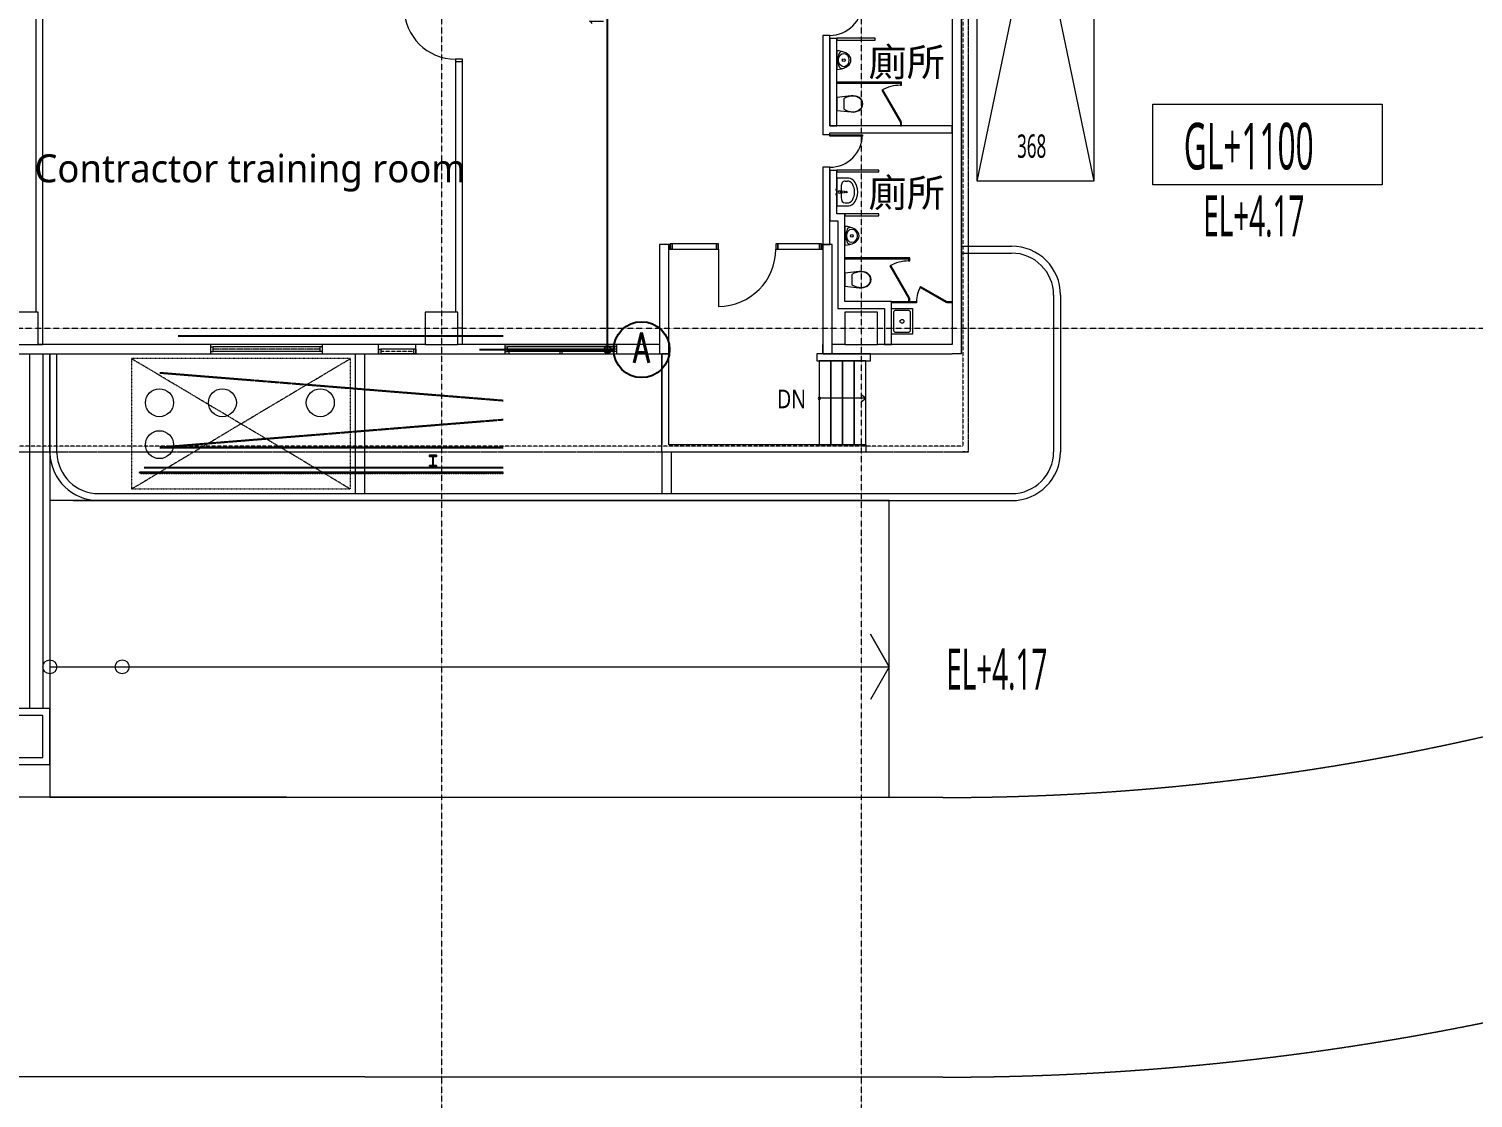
# Model space of a CAD drawing. Extents: x -212173 to 328152, y -560063 to 252500.
# Drawn here: x 240726 to 271699, y -16021 to 6920 of the extents above; entities that cross this region are included whole.
import ezdxf
from ezdxf.enums import TextEntityAlignment as Align

# ---------------------------------------------------------------- set-up
doc = ezdxf.new("R2010")
doc.units = 0
doc.header["$LTSCALE"] = 15
for name, pattern in [('H12PL1$0$CENTERK4', [0.3582, 0.3333, -0.0083, 0.0083, -0.0083]), ('H12PL1$0$DOTK1', [0.01, 0.005, -0.005]), ('H12PL1$0$HIDDEN', [0.4, 0.3, -0.1]), ('H12PL1$0$JJP_三點線', [0.9, 0.3, -0.15, 0, -0.15, 0, -0.15, 0, -0.15]), ('H12PL1$0$JJP_虛線(退縮線、投影線、地下室範圍、非屬本工程、圖面分區)', [0.45, 0.3, -0.15]), ('XFM2P25-200K$0$H12PL2$0$CENTERK1', [0.983, 0.833, -0.05, 0.05, -0.05])]:
    doc.linetypes.add(name, pattern=pattern)
for name, color, linetype in [('H12PL1$0$A-OBJE-TOIL.3D', 252, 'Continuous'), ('H12PL1$0$A-STRS', 252, 'Continuous'), ('H12PL1$0$A-TEXT', 252, 'Continuous'), ('H12PL1$0$A-WALL-EX', 252, 'Continuous'), ('H12PL1$0$A-WALL-IN', 252, 'Continuous'), ('H12PL1$0$A-ZONE', 252, 'Continuous'), ('H12PL1$0$Door', 252, 'Continuous'), ('H12PL1$0$L10_14_DOURO', 252, 'Continuous'), ('H12PL1$0$L10_14_KABE1', 252, 'Continuous'), ('H12PL1$0$L10_14_LEVEL', 252, 'Continuous'), ('H12PL1$0$L10_14_PKG', 252, 'Continuous'), ('H12PL1$0$L10_14_PKG-NN', 252, 'Continuous'), ('H12PL1$0$L10_14_SHIKICHI', 252, 'Continuous'), ('H12PL1$0$L10_14_SIKICHI', 252, 'Continuous'), ('H12PL1$0$L10_14_SITE', 252, 'Continuous'), ('H12PL1$0$L10_14_SUGATA3', 252, 'Continuous'), ('H12PL1$0$L10_14_SUGATAD', 252, 'Continuous'), ('H12PL1$0$L10_14_陰井', 252, 'Continuous'), ('H12PL1$0$S-COL', 252, 'Continuous'), ('H12PL1$0$S-GRID', 252, 'Continuous'), ('H12PL1$0$S-WALL', 252, 'Continuous'), ('H12PL1$0$Window', 252, 'Continuous'), ('SITE$0$L-ROAD.Newcub', 252, 'Continuous'), ('XFM2P25-200K$0$arc-dim', 2, 'Continuous'), ('XFM2P25-200K$0$FLAG', 7, 'Continuous'), ('XFM2P25-200K$0$H12PL2$0$Fin-1', 253, 'Continuous'), ('XFM2P25-200K$0$H12PL2$0$Steel', 144, 'Continuous'), ('XFM2P25-200K$0$H12PL2$0$Temp', 251, 'Continuous'), ('XFM2P25-200K$0$M-PIPE-CHWR13', 94, 'Continuous'), ('XFM2P25-200K$0$柱位', 7, 'Continuous')]:
    doc.layers.add(name, color=color, linetype=linetype)
doc.styles.add('H12PL1$0$Standard', font='', dxfattribs={"width": 0.8})
doc.styles.add('XFM2P25-200K$0$CHINA', font='romans.shx', dxfattribs={"width": 0.7, "bigfont": 'chineset.shx'})
doc.styles.add('XFM2P25-200K$0$型式1', font='simplex.shx', dxfattribs={"width": 0.8, "bigfont": 'chineset.shx'})
doc.styles.get('H12PL1$0$Standard').set_extended_font_data('Microsoft JhengHei')
doc.dimstyles.new('XFM2P25-200K$0$ADS-100R', dxfattribs={"dimscale": 100, "dimtxt": 3, "dimasz": 1.5, "dimexe": 0, "dimexo": 0, "dimgap": 0.1, "dimtad": 1, "dimdec": 1, "dimrnd": 0.1, "dimdsep": 46, "dimlunit": 6, "dimtxsty": 'XFM2P25-200K$0$型式1', "dimblk1": 'XFM2P25-200K$0$_Origin', "dimblk2": 'XFM2P25-200K$0$_Origin', "dimsah": 1, "dimcen": 0, "dimclrd": 2, "dimclre": 11, "dimclrt": 7, "dimadec": 0, "dimazin": 0, "dimtfac": 1, "dimtdec": 1, "dimtix": 1, "dimtmove": 2, "dimatfit": 3, "dimldrblk": 'XFM2P25-200K$0$_Origin', "dimfxl": 1, "dimtolj": 1, "dimarcsym": 0})

# ---------------------------------------------------------------- blocks, each defined once
blk = doc.blocks.new('XFM2P25-200K$0$柱位編號')
at = {"layer": 'XFM2P25-200K$0$柱位'}
blk.add_circle((0, 0), 6, dxfattribs=at)
at = {"layer": 'XFM2P25-200K$0$柱位', "color": 7, "style": 'XFM2P25-200K$0$CHINA', "width": 0.7}
blk.add_attdef('LINNNO.', text='', height=6.5, dxfattribs=at).set_placement((0, -2.8), align=Align.CENTER)
blk = doc.blocks.new('XFM2P25-200K$0$_Origin')
at = {"color": 0, "lineweight": -2}
blk.add_line((0, 0), (-1, 0), dxfattribs=at)
blk.add_circle((0, 0), 0.5, dxfattribs=at)
blk = doc.blocks.new('*D41')
at = {"layer": 'XFM2P25-200K$0$arc-dim', "color": 2, "lineweight": -2, "transparency": 16777216}
blk.add_line((226737, 187), (226737, 14887), dxfattribs=at)
at = {"layer": 'XFM2P25-200K$0$arc-dim', "color": 2, "lineweight": -2, "transparency": 16777216, "xscale": 150, "yscale": 150, "zscale": 150}
for p, rotation in [((226737, 15037), 90), ((226737, 37), 270)]:
    blk.add_blockref('XFM2P25-200K$0$_Origin', p, dxfattribs=dict(at, rotation=rotation))
at = {"layer": 'XFM2P25-200K$0$arc-dim', "color": 7, "transparency": 16777216, "insert": (226548, 7537), "char_height": 300, "attachment_point": 5, "rotation": 90, "style": 'XFM2P25-200K$0$型式1'}
blk.add_mtext('\\A1;15,000', dxfattribs=at)
blk = doc.blocks.new('SITE')
at = {"layer": 'SITE$0$L-ROAD.Newcub', "lineweight": 0, "flags": 128}
blk.add_lwpolyline([(-51308.3, 230871.2, -0.0890899), (-31126.4, 234500), (-11573.3, 234505), (774.5, 234508.1), (256352.1, 234570.6), (267324.9, 234573.3), (272318.1, 234574.6, -0.0649477), (281039.9, 233438.3, -0.2311836), (287102.3, 228049.9, -0.094082), (291096.7, 206819.8), (290662.2, 114377.5), (292597.1, 114368.4), (292569.8, 96924.5), (292600, 3771.7, -0.0779964), (291236.3, -7494.2, -0.2284335), (282895.7, -15849.6, -0.0309655), (263350.9, -18066.2), (-720.4, -18001.7), (-15800, -17998), (-15800, -15985.3), (-40035.2, -15985.2, -0.0725486)], format="xyb", dxfattribs=at)
blk = doc.blocks.new('H12PL1')
at = {"layer": 'H12PL1$0$A-OBJE-TOIL.3D', "lineweight": 0}
for p, q in [((261226.41, 4923.94), (261226.41, 4815)), ((261226.41, 4815), (261226.41, 4706.06)), ((261258.27, 3159.78), (261304.09, 3159.78)), ((261157.23, 2938.6), (261172.1, 2938.6)), ((261157.23, 2911.4), (261157.23, 2938.6)), ((261172.1, 2911.4), (261157.23, 2911.4)), ((261167.32, 3043.83), (261167.32, 2806.17)), ((261258.27, 2690.22), (261304.09, 2690.22)), ((261401.41, 1153.94), (261401.41, 1045)), ((261401.41, 1045), (261401.41, 936.06)), ((262290, 335), (262290, -35)), ((262610, 385), (262340, 385)), ((262660, -35), (262660, 335)), ((262340, -85), (262610, -85))]:
    blk.add_line(p, q, dxfattribs=at)
at = {"layer": 'H12PL1$0$A-OBJE-TOIL.3D', "lineweight": 0, "flags": 128}
for points in [[(260925, 6225), (261075, 6225)], [(260925, 6225), (260925, 4345)], [(261075, 4345), (261075, 6225)], [(260925, 4345), (261075, 4345)], [(260925, 3395), (261075, 3395)], [(260925, 3395), (260925, 2305)], [(261075, 2455), (261075, 3395)], [(260925, 2305), (261075, 2305)], [(261100, 2455), (261075, 2455)], [(261075, 2305), (261100, 2305)], [(261250, 2455), (261100, 2455)], [(261100, 2305), (261100, 425)], [(261250, 575), (261250, 2455)], [(261100, 425), (261250, 425)], [(262100, 575), (261250, 575)], [(261250, 425), (262100, 425)], [(262250, 575), (262100, 575)], [(262100, 425), (262100, -350)], [(262250, -350), (262250, 575)], [(262100, -350), (262250, -350)]]:
    blk.add_lwpolyline(points, dxfattribs=at)
for points in [[(261075, 6225), (261075, 6185), (261900, 6184.92), (261900, 6224.92)], [(261074.94, 5555), (261127.9, 5558.03), (261179.25, 5567.05), (261227.44, 5581.78), (261270.99, 5601.77), (261308.59, 5626.42), (261339.08, 5654.97), (261361.55, 5686.57), (261375.32, 5720.24), (261379.95, 5754.97), (261375.32, 5789.7), (261361.57, 5823.38), (261339.1, 5854.97), (261308.61, 5883.53), (261271.02, 5908.19), (261227.47, 5928.19), (261179.29, 5942.93), (261127.94, 5951.96), (261074.97, 5955), (261074.95, 5755)], [(261075, 5285), (261075, 5260), (262440, 5260), (262440, 5285)], [(262465, 5285), (262440, 5285), (262440, 5215), (262465, 5215)], [(261471.75, 4645.58), (261515.28, 4657.98), (261556.35, 4677), (261588.89, 4702.6), (261613.85, 4735.64), (261629.56, 4773.95), (261635, 4815), (261629.56, 4856.05), (261613.85, 4894.36), (261588.89, 4927.4), (261556.35, 4953), (261515.28, 4972.02), (261471.75, 4984.42), (261426.82, 4989.91), (261381.59, 4988.35), (261075, 4955.97), (261075, 4674.03), (261381.59, 4641.65), (261426.82, 4640.09)], [(262461.65, 4427.5), (262061.65, 5120.32), (262040, 5107.82), (262440, 4415)], [(261075, 4938), (261075, 4692), (261080, 4692), (261080, 4938)], [(262465, 4415), (262440, 4415), (262440, 4345), (262465, 4345)], [(261075, 3395), (261075, 3355), (261975, 3354.91), (261975, 3394.91)], [(261075, 2625), (261304.09, 2625), (261337.81, 2627.89), (261370.46, 2636.49), (261400.98, 2650.5), (261428.41, 2669.49), (261451.86, 2692.85), (261470.59, 2719.83), (261500.53, 2785.02), (261518.83, 2854.04), (261524.99, 2925), (261518.83, 2995.96), (261500.53, 3064.98), (261470.59, 3130.17), (261451.86, 3157.15), (261428.41, 3180.51), (261400.98, 3199.5), (261370.46, 3213.51), (261337.81, 3222.11), (261304.09, 3225), (261075, 3225)], [(261075, 2961.5), (261075, 2988.5), (261055, 2988.5), (261055, 2961.5)], [(261075, 2861.5), (261075, 2888.5), (261055, 2888.5), (261055, 2861.5)], [(261249.94, 1785), (261302.9, 1788.03), (261354.25, 1797.05), (261402.44, 1811.78), (261445.99, 1831.77), (261483.59, 1856.42), (261514.08, 1884.97), (261536.55, 1916.57), (261550.32, 1950.24), (261554.95, 1984.97), (261550.32, 2019.7), (261536.57, 2053.38), (261514.1, 2084.97), (261483.61, 2113.53), (261446.02, 2138.19), (261402.47, 2158.19), (261354.29, 2172.93), (261302.94, 2181.96), (261249.97, 2185), (261249.95, 1985)], [(261250, 2455), (261250, 2415), (261975, 2414.93), (261975, 2454.93)], [(261250, 1515), (261250, 1490), (262615, 1490), (262615, 1515)], [(262636.65, 657.5), (262236.65, 1350.32), (262215, 1337.82), (262615, 645)], [(262640, 1515), (262615, 1515), (262615, 1445), (262640, 1445)], [(261646.75, 875.58), (261690.28, 887.98), (261731.35, 907), (261763.89, 932.6), (261788.85, 965.64), (261804.56, 1003.95), (261810, 1045), (261804.56, 1086.05), (261788.85, 1124.36), (261763.89, 1157.4), (261731.35, 1183), (261690.28, 1202.02), (261646.75, 1214.42), (261601.82, 1219.91), (261556.59, 1218.35), (261250, 1185.97), (261250, 904.03), (261556.59, 871.65), (261601.82, 870.09)], [(261250, 1168), (261250, 922), (261255, 922), (261255, 1168)], [(262640, 645), (262615, 645), (262615, 575), (262640, 575)], [(263424.46, 553.35), (262861.54, 878.35), (262874.04, 900), (263436.96, 575)], [(262250, 550), (262250, 575), (262786.96, 575), (262786.96, 550)], [(262700, 425), (262700, -125), (262250, -125), (262250, 425)], [(263436.96, 550), (263436.96, 575), (263550, 575), (263550, 550)]]:
    blk.add_lwpolyline(points, close=True, dxfattribs=at)
blk.add_lwpolyline([(261132.32, 2900), (261174.27, 2904, 0.12101958), (261183.78, 2907.27), (261236.72, 2913.9, 0.88256628), (261236.72, 2936.1), (261183.78, 2942.73, 0.12101958), (261174.27, 2946), (261132.32, 2950, 1)], format="xyb", close=True, dxfattribs=at)
at = {"layer": 'H12PL1$0$A-OBJE-TOIL.3D', "lineweight": 0}
for centre, radius in [((261224.95, 5754.99), 30), ((261282.13, 2925), 17.5), ((261399.95, 1984.99), 30), ((262475, 150), 40)]:
    blk.add_circle(centre, radius, dxfattribs=at)
for centre, radius, start, end in [((261425.1, 5754.97), 330.15, 154.541866, 179.994444), ((261190.24, 5866.78), 70.02, 79.179914, 154.541864), ((261425.1, 5754.97), 330.15, 179.994444, 205.447022), ((261190.21, 5643.2), 70.02, 205.447022, 280.808974), ((262440, 4415), 800, 90, 120), ((261172.1, 2925), 13.6, 270, 90), ((261172.37, 2925), 21.09, 302.771025, 57.228975), ((261600.1, 1984.97), 330.15, 154.541866, 179.994444), ((261600.1, 1984.97), 330.15, 179.994444, 205.447022), ((261365.24, 2096.78), 70.02, 79.179914, 154.541864), ((261365.21, 1873.2), 70.02, 205.447022, 280.808974), ((262615, 645), 800, 90, 120), ((263436.96, 575), 650, 150, 180), ((262340, 335), 50, 90, 180), ((262610, 335), 50, 0, 90), ((262340, -35), 50, 180, 270), ((262610, -35), 50, 270, 0)]:
    blk.add_arc(centre, radius, start, end, dxfattribs=at)
for centre in [(261224.95, 5754.99), (261399.95, 1984.99)]:
    blk.add_ellipse(centre, major_axis=(0.01, 145), ratio=0.77241379, dxfattribs=at)
for centre, major_axis, ratio, start_param, end_param in [((261414.44, 4556.9), (0, 425.25), 0.87554585, 6.25956718, 6.81258774), ((261435.77, 4725.54), (0, 256.9), 0.87554585, 5.43832418, 6.33891274), ((261414.44, 5073.1), (0, 425.25), 0.87554585, 2.61218792, 3.16520847), ((261435.77, 4904.46), (0, 256.9), 0.87554585, 3.08586142, 3.98644998), ((261506.16, 4814.19), (0, 138.52), 0.87554585, 4.71824985, 5.34489362), ((261506.16, 4815.81), (0, 138.52), 0.87554585, 4.07988447, 4.70652824), ((261258.27, 3043.7), (0, 116.07), 0.78364566, 0, 1.57079633), ((261304.09, 3043.85), (121.2, 0), 0.95652174, 0.49697483, 1.57079633), ((261075, 2925), (381.82, 0), 0.95652174, 5.78621047, 6.78016015), ((261258.27, 2806.3), (0, 116.07), 0.78364566, 1.57079633, 3.14159265), ((261304.09, 2806.15), (121.2, 0), 0.95652174, 4.71238898, 5.78621048), ((261589.44, 786.9), (0, 425.25), 0.87554585, 6.25956718, 6.81258774), ((261589.44, 1303.1), (0, 425.25), 0.87554585, 2.61218792, 3.16520847), ((261610.77, 955.54), (0, 256.9), 0.87554585, 5.43832418, 6.33891274), ((261610.77, 1134.46), (0, 256.9), 0.87554585, 3.08586142, 3.98644998), ((261681.16, 1044.19), (0, 138.52), 0.87554585, 4.71824985, 5.34489362), ((261681.16, 1045.81), (0, 138.52), 0.87554585, 4.07988447, 4.70652824)]:
    blk.add_ellipse(centre, major_axis=major_axis, ratio=ratio, start_param=start_param, end_param=end_param, dxfattribs=at)
at = {"layer": 'H12PL1$0$A-STRS', "lineweight": 0}
for p, q in [((260950, -700), (260700, -700)), ((260700, -700), (260700, -2500)), ((261200, -700), (260950, -700)), ((260950, -700), (260950, -2500)), ((260950, -2500), (260950, -700)), ((261450, -700), (261200, -700)), ((261200, -700), (261200, -2500)), ((261200, -2500), (261200, -700)), ((261700, -700), (261450, -700)), ((261450, -700), (261450, -2500)), ((261450, -2500), (261450, -700)), ((261700, -2500), (261700, -700)), ((260950, -1500), (260700, -1500)), ((261450, -1500), (260950, -1500)), ((261700, -1500), (261450, -1500)), ((261700, -1500), (261600, -1425)), ((261600, -1575), (261700, -1500)), ((260700, -2500), (260950, -2500)), ((260950, -2500), (261200, -2500)), ((261200, -2500), (261450, -2500)), ((261450, -2500), (261700, -2500))]:
    blk.add_line(p, q, dxfattribs=at)
at = {"layer": 'H12PL1$0$A-STRS', "lineweight": 0, "flags": 128}
blk.add_lwpolyline([(260700, -1525, 1), (260700, -1475, 1)], format="xyb", close=True, dxfattribs=at)
at = {"layer": 'H12PL1$0$A-WALL-EX', "linetype": 'H12PL1$0$JJP_虛線(退縮線、投影線、地下室範圍、非屬本工程、圖面分區)', "lineweight": 0}
for p, q in [((263900, -2530), (263900, 30380)), ((243220, -2650), (263780, -2650)), ((263780, -2650), (263900, -2650)), ((263900, -2650), (263900, -2530))]:
    blk.add_line(p, q, dxfattribs=at)
at = {"layer": 'H12PL1$0$A-WALL-EX', "lineweight": 0}
for p, q in [((247650, -550), (247650, -350)), ((250050, -350), (247650, -350)), ((247650, -550), (250050, -550)), ((250050, -550), (250050, -350)), ((251250, -550), (251250, -350)), ((252050, -350), (251250, -350)), ((251250, -550), (252050, -550)), ((252050, -550), (252050, -350)), ((256362.5, -350), (253962.5, -350)), ((253962.5, -550), (256362.5, -550)), ((257475, -550), (257475, -350)), ((260775, -550), (260775, -350))]:
    blk.add_line(p, q, dxfattribs=at)
at = {"layer": 'H12PL1$0$A-WALL-EX', "linetype": 'H12PL1$0$JJP_虛線(退縮線、投影線、地下室範圍、非屬本工程、圖面分區)', "lineweight": 0, "flags": 128}
for points in [[(263780, 30380), (263780, -2530)], [(263780, 30380), (263780, -2530)], [(263900, -2650), (263900, 30380)], [(263900.03, -2650.03), (263900.03, 30500)], [(243099.97, -2650.03), (263900, -2650.03)], [(243100, -2650), (263780, -2650)], [(263780, -2530), (243220, -2530)], [(263780, -2530), (243220, -2530)], [(263900, -2650), (263780, -2650)], [(263900.03, -2650.03), (263900, -2650.03)]]:
    blk.add_lwpolyline(points, dxfattribs=at)
at = {"layer": 'H12PL1$0$A-WALL-EX', "lineweight": 0, "flags": 128}
for points in [[(263550, 15350), (263550, -350)], [(263750, -550), (263750, 15350)], [(257475, 1800), (257275, 1800)], [(257275, 1800), (257275, -350)], [(257475, -350), (257475, 1800)], [(243100, -550), (247650, -550)], [(247650, -350), (243950, -350)], [(251250, -350), (250050, -350)], [(250050, -550), (251250, -550)], [(252250, -350), (252050, -350)], [(252050, -550), (253962.5, -550)], [(253962.5, -350), (252950, -350)], [(257275, -350), (256362.5, -350)], [(256362.5, -550), (257475, -550)], [(257325, -550), (257325, -2500)], [(257475, -550), (257325, -550)], [(257475, -2500), (257475, -550)], [(261800, -550), (260650, -550)], [(260650, -550), (260650, -700)], [(260775, -550), (263550, -550)], [(261250, -350), (260975, -350)], [(261800, -700), (261800, -550)], [(263550, -350), (261950, -350)], [(263750, -550), (263550, -550)], [(260650, -700), (261800, -700)], [(257325, -2650), (257325, -2500)], [(257325, -2650), (261700, -2650)], [(261700, -2500), (257475, -2500)], [(261700, -2500), (261700, -2650)]]:
    blk.add_lwpolyline(points, dxfattribs=at)
at = {"layer": 'H12PL1$0$A-WALL-IN', "lineweight": 0}
for p, q in [((260925, 6285), (260775, 6285)), ((252900, 5725), (253050, 5725)), ((260925, 4155), (260775, 4155)), ((260925, 3455), (260775, 3455)), ((257503.54, 1800), (257466.54, 1800)), ((257503.54, 1700), (257466.54, 1700)), ((257503.54, 1700), (257503.54, 1800)), ((260746.46, 1800), (260783.46, 1800)), ((260746.46, 1700), (260746.46, 1800)), ((260746.46, 1700), (260783.46, 1700))]:
    blk.add_line(p, q, dxfattribs=at)
at = {"layer": 'H12PL1$0$A-WALL-IN', "lineweight": 0, "flags": 128}
for points in [[(243900, 7025), (243900, 350)], [(244050, -350), (244050, 7025)], [(260775, 6285), (260775, 4155)], [(260925, 4345), (260925, 6285)], [(252900, 5725), (252900, 350)], [(253050, -350), (253050, 5725)], [(263550, 4345), (260925, 4345)], [(263550, 4195), (263550, 4345)], [(260925, 4195), (263550, 4195)], [(260925, 4155), (260925, 4195)], [(260775, 3455), (260775, 1800)], [(260925, 1800), (260925, 3455)], [(257503.54, 1800), (257475, 1800)], [(257475, 1800), (257475, 1700)], [(257475, 1700), (257503.54, 1700)], [(260775, 1800), (260746.46, 1800)], [(260746.46, 1700), (260775, 1700)], [(260775, 1700), (260775, 1800)], [(260775, 1800), (260925, 1800)], [(260975, 1800), (260775, 1800)], [(260775, 1800), (260775, -350)], [(260975, -350), (260975, 1800)], [(253050, 0), (252950, 0)], [(253050, -350), (253050, 0)], [(243950, -350), (244050, -350)]]:
    blk.add_lwpolyline(points, dxfattribs=at)
at = {"layer": 'H12PL1$0$Door', "lineweight": 0}
for p, q in [((260925, 6285), (260775, 6285)), ((253050, 5775), (252900, 5775)), ((252900, 5775), (252900, 5725)), ((252900, 5725), (253050, 5725)), ((252900, 5725), (253050, 5725)), ((252900, 5725), (253050, 5725)), ((253050, 5725), (253050, 5775)), ((260925, 4155), (260775, 4155)), ((260925, 4155), (261625, 4155)), ((260925, 4125), (260925, 4155)), ((261625, 4125), (260925, 4125)), ((261625, 4155), (261625, 4125)), ((260925, 3455), (260775, 3455)), ((257503.54, 1800), (257466.54, 1800)), ((257503.54, 1800), (257466.54, 1800)), ((257503.54, 1700), (257466.54, 1700)), ((257503.54, 1700), (257466.54, 1700)), ((257543.54, 1815), (257503.54, 1815)), ((257503.54, 1815), (257503.54, 1700)), ((257503.54, 1700), (257503.54, 1800)), ((257503.54, 1700), (257503.54, 1800)), ((257503.54, 1700), (257543.54, 1700)), ((257543.54, 1700), (257543.54, 1815)), ((258538.54, 1815), (258498.54, 1815)), ((258498.54, 1815), (258498.54, 1700)), ((258498.54, 1700), (258538.54, 1700)), ((258538.54, 1700), (258538.54, 1815)), ((258538.54, 1700), (258538.54, 470)), ((259808.54, 1815), (259768.54, 1815)), ((259768.54, 1815), (259768.54, 1700)), ((259768.54, 1700), (259808.54, 1700)), ((259808.54, 1700), (259808.54, 1815)), ((260746.46, 1815), (260706.46, 1815)), ((260706.46, 1815), (260706.46, 1700)), ((260706.46, 1700), (260746.46, 1700)), ((260746.46, 1700), (260746.46, 1815)), ((260746.46, 1700), (260746.46, 1800)), ((260746.46, 1700), (260746.46, 1800)), ((260746.46, 1800), (260783.46, 1800)), ((260746.46, 1800), (260783.46, 1800)), ((260746.46, 1700), (260783.46, 1700)), ((260746.46, 1700), (260783.46, 1700)), ((257475, -550), (257475, -350)), ((260775, -550), (260775, -350))]:
    blk.add_line(p, q, dxfattribs=at)
at = {"layer": 'H12PL1$0$Door', "lineweight": 0, "flags": 128}
for points in [[(257543.54, 1700), (258498.54, 1700), (258498.54, 1815), (257543.54, 1815)], [(260706.46, 1815), (259808.54, 1815), (259808.54, 1700), (260706.46, 1700)]]:
    blk.add_lwpolyline(points, close=True, dxfattribs=at)
at = {"layer": 'H12PL1$0$Door', "lineweight": 0}
for centre, radius, start, end in [((252900, 6875), 1100, 180, 270), ((260925, 6985), 700, 270, 0), ((260925, 4155), 700, 270, 0), ((258538.54, 1700), 1230, 270, 0)]:
    blk.add_arc(centre, radius, start, end, dxfattribs=at)
at = {"layer": 'H12PL1$0$L10_14_DOURO', "lineweight": 0}
blk.add_arc((255513.66, 137413.61), 155677.21, 272.8856381, 280.1786819, dxfattribs=at)
at = {"layer": 'H12PL1$0$L10_14_KABE1', "lineweight": 0}
for p, q in [((263750, -550), (263750, 15550)), ((185100, -550), (244150, -550)), ((244150, -550), (253962.5, -550)), ((256362.5, -550), (257325, -550))]:
    blk.add_line(p, q, dxfattribs=at)
at = {"layer": 'H12PL1$0$L10_14_LEVEL', "lineweight": 0, "flags": 128}
blk.add_lwpolyline([(267852.4, 4811.96), (272769.69, 4811.96), (272769.69, 3076.18), (267852.4, 3076.18)], close=True, dxfattribs=at)
at = {"layer": 'H12PL1$0$L10_14_PKG', "lineweight": 0, "flags": 128}
blk.add_lwpolyline([(264087.82, 3158.59), (265337.82, 9158.59), (266587.82, 3158.59)], dxfattribs=at)
blk.add_lwpolyline([(264087.82, 3158.59), (264087.82, 9158.59), (266587.82, 9158.59), (266587.82, 3158.59)], close=True, dxfattribs=at)
at = {"layer": 'H12PL1$0$L10_14_SIKICHI', "linetype": 'H12PL1$0$CENTERK4', "lineweight": 0}
for p, q in [((263352.82, -10066.2), (-23200, -9996.16)), ((263351.35, -16066.2), (-23200, -15996.16)), ((263351.35, -16066.2), (-14000, -15998.41))]:
    blk.add_line(p, q, dxfattribs=at)
for centre, radius, start, end in [((263365.65, 41933.84), 52000.04, 269.985858, 289.100829), ((263365.66, 41933.8), 58000, 269.9858657, 288.8474735), ((263365.66, 41933.8), 58000, 269.9858657, 278.161939)]:
    blk.add_arc(centre, radius, start, end, dxfattribs=at)
at = {"layer": 'H12PL1$0$L10_14_SITE', "lineweight": 0}
for p, q in [((263750, 1763.23), (264825, 1763.23)), ((263750, 1613.23), (264825, 1613.23)), ((265725, 713.23), (265725, -2646.43)), ((265875, 713.23), (265875, -2646.43)), ((244200.39, -2675), (244200.39, -550)), ((244350.45, -2675), (244350.45, -550)), ((250750, -550), (250750, -3550)), ((250950, -550), (250950, -3550)), ((257325, -2650), (257325, -3550)), ((257525, -2650), (257525, -3550)), ((244700, -3696.43), (264825, -3696.43)), ((245250, -3546.43), (264825, -3546.43))]:
    blk.add_line(p, q, dxfattribs=at)
at = {"layer": 'H12PL1$0$L10_14_SITE', "lineweight": 0, "flags": 128}
blk.add_lwpolyline([(256191.74, -3696.43), (251701.61, -3696.43), (249187.57, -3696.43), (244200, -3696.43), (244200.03, -10061.9), (262200, -10064.78), (262200, -3696.43)], close=True, dxfattribs=at)
blk.add_lwpolyline([(244200.02, -7262.4), (262200.02, -7262.4), (261800.02, -6562.4), (262200.02, -7262.4), (261800.02, -7962.4)], dxfattribs=at)
at = {"layer": 'H12PL1$0$L10_14_SITE', "lineweight": 0}
for centre in [(244200.02, -7262.4), (245750, -7262.39)]:
    blk.add_circle(centre, 150, dxfattribs=at)
for centre, radius, start, end in [((264825, 713.23), 1050, 0, 90), ((264825, 713.23), 900, 0, 90), ((245250, -2646.43), 1050, 181.559434, 270), ((245250, -2646.43), 900, 181.81942, 270), ((264825, -2646.43), 1050, 270, 0), ((264825, -2646.43), 900, 270, 0)]:
    blk.add_arc(centre, radius, start, end, dxfattribs=at)
at = {"layer": 'H12PL1$0$L10_14_SUGATA3', "lineweight": 0}
for p, q in [((253962.5, -550), (256362.5, -550)), ((257325, -2650), (257325, -550)), ((257325, -2650), (261800, -2650))]:
    blk.add_line(p, q, dxfattribs=at)
for centre in [(246550, -1596.43), (247900, -1596.43), (250000, -1596.43), (246550, -2496.43)]:
    blk.add_circle(centre, 300, dxfattribs=at)
at = {"layer": 'H12PL1$0$L10_14_SUGATAD', "linetype": 'H12PL1$0$DOTK1', "lineweight": 0}
for p, q in [((263900, -2650), (263900, 26100)), ((245950, -3446.43), (250650, -646.43)), ((245950, -646.43), (250650, -3446.43)), ((243100, -2650), (257325, -2650)), ((257325, -2650), (263750, -2650)), ((263750, -2650), (263900, -2650))]:
    blk.add_line(p, q, dxfattribs=at)
at = {"layer": 'H12PL1$0$L10_14_SUGATAD', "linetype": 'H12PL1$0$DOTK1', "lineweight": 0, "flags": 128}
blk.add_lwpolyline([(245950, -3446.43), (250650, -3446.43), (250650, -646.43), (245950, -646.43)], close=True, dxfattribs=at)
at = {"layer": 'H12PL1$0$L10_14_陰井', "lineweight": 0}
for p, q in [((243763.8, -550), (243763.8, -8155.89)), ((244050, -550), (244050, -8155.89)), ((244199.99, -550), (244200.03, -9711.52))]:
    blk.add_line(p, q, dxfattribs=at)
at = {"layer": 'H12PL1$0$L10_14_陰井', "lineweight": 0, "flags": 128}
for points in [[(243000.01, -9355.89), (244200.01, -9355.89), (244200.01, -8155.89), (243000.01, -8155.89)], [(243150.01, -9205.89), (244050.01, -9205.89), (244050.01, -8305.89), (243150.01, -8305.89)]]:
    blk.add_lwpolyline(points, close=True, dxfattribs=at)
at = {"layer": 'H12PL1$0$S-COL', "lineweight": 0, "flags": 128}
for points in [[(243250, -350), (243950, -350), (243950, 350), (243250, 350)], [(252250, -350), (252950, -350), (252950, 350), (252250, 350)], [(261250, -350), (261950, -350), (261950, 350), (261250, 350)]]:
    blk.add_lwpolyline(points, close=True, dxfattribs=at)
at = {"layer": 'H12PL1$0$S-GRID', "linetype": 'H12PL1$0$JJP_三點線', "lineweight": 0}
for p, q in [((252600, 128250), (252600, -28000)), ((261600, 128250), (261600, -28000)), ((-29000, 0), (289600, 0))]:
    blk.add_line(p, q, dxfattribs=at)
at = {"layer": 'H12PL1$0$S-WALL', "lineweight": 0}
for p, q in [((257275, -330), (257275, -550)), ((257275, -550), (257475, -550)), ((257475, -550), (257475, -330)), ((260775, -330), (260775, -550)), ((260775, -550), (260975, -550)), ((260975, -550), (260975, -330))]:
    blk.add_line(p, q, dxfattribs=at)
at = {"layer": 'H12PL1$0$Window', "lineweight": 0}
for p, q in [((247650, -500), (247650, -400)), ((247650, -400), (247700, -400)), ((247650, -500), (247700, -500)), ((250000, -400), (247700, -400)), ((247700, -500), (247700, -400)), ((250000, -500), (247700, -500)), ((250000, -500), (250000, -400)), ((250050, -400), (250000, -400)), ((250050, -500), (250000, -500)), ((250050, -500), (250050, -400)), ((251250, -450), (251250, -550)), ((251250, -450), (251300, -450)), ((251250, -550), (251300, -550)), ((252000, -450), (251300, -450)), ((251300, -450), (251300, -550)), ((252000, -550), (251300, -550)), ((252000, -450), (252000, -550)), ((252050, -450), (252000, -450)), ((252050, -550), (252000, -550)), ((252050, -450), (252050, -550)), ((253962.5, -350), (256362.5, -350)), ((253962.5, -450), (253962.5, -350)), ((253962.5, -500), (253962.5, -400)), ((253962.5, -400), (254012.5, -400)), ((254047.5, -450), (253962.5, -450)), ((253962.5, -550), (253962.5, -450)), ((253962.5, -550), (253962.5, -450)), ((253962.5, -500), (254012.5, -500)), ((253962.5, -550), (256362.5, -550)), ((253962.5, -550), (254047.5, -550)), ((256312.5, -400), (254012.5, -400)), ((254012.5, -500), (254012.5, -400)), ((256312.5, -500), (254012.5, -500)), ((254047.5, -550), (254047.5, -450)), ((255137.5, -450), (254047.5, -450)), ((254047.5, -550), (255137.5, -550)), ((255187.5, -450), (255137.5, -450)), ((255137.5, -450), (255137.5, -550)), ((255187.5, -450), (255137.5, -450)), ((255137.5, -550), (255187.5, -550)), ((255137.5, -550), (255187.5, -550)), ((255187.5, -550), (255187.5, -450)), ((256277.5, -450), (255187.5, -450)), ((255187.5, -550), (256277.5, -550)), ((256362.5, -450), (256277.5, -450)), ((256277.5, -450), (256277.5, -550)), ((256277.5, -550), (256362.5, -550)), ((256312.5, -500), (256312.5, -400)), ((256362.5, -400), (256312.5, -400)), ((256362.5, -500), (256312.5, -500)), ((256362.5, -450), (256362.5, -350)), ((256362.5, -500), (256362.5, -400)), ((256362.5, -550), (256362.5, -450)), ((256362.5, -550), (256362.5, -450))]:
    blk.add_line(p, q, dxfattribs=at)
at = {"layer": 'H12PL1$0$Window', "linetype": 'H12PL1$0$HIDDEN', "lineweight": 0}
for p, q in [((250000, -450), (247700, -450)), ((256312.5, -450), (254012.5, -450))]:
    blk.add_line(p, q, dxfattribs=at)
at = {"layer": 'H12PL1$0$Window', "linetype": 'H12PL1$0$JJP_虛線(退縮線、投影線、地下室範圍、非屬本工程、圖面分區)', "lineweight": 0}
blk.add_line((252000, -500), (251300, -500), dxfattribs=at)
at = {"layer": 'H12PL1$0$A-TEXT', "linetype": 'Continuous', "lineweight": 0, "insert": (259795.24, -1516.22), "char_height": 400, "attachment_point": 4, "style": 'H12PL1$0$Standard'}
blk.add_mtext('\\A1;DN', dxfattribs=at)
at = {"layer": 'H12PL1$0$A-ZONE', "style": 'H12PL1$0$Standard'}
for s, p in [('廁所', (262575, 6012.82)), ('Contractor training room', (248489.43, 3733.23)), ('廁所', (262575, 3207.65))]:
    blk.add_text(s, height=600, dxfattribs=at).set_placement(p, align=Align.TOP_CENTER)
at = {"layer": 'H12PL1$0$L10_14_LEVEL', "linetype": 'Continuous', "lineweight": 0, "insert": (268517.96, 3902.02), "char_height": 1000, "attachment_point": 4, "style": 'H12PL1$0$Standard'}
blk.add_mtext('\\A1;{\\W0.52;GL+1100}', dxfattribs=at)
at = {"layer": 'H12PL1$0$L10_14_PKG-NN', "linetype": 'Continuous', "lineweight": 0, "insert": (264942.79, 3906.42), "char_height": 500, "attachment_point": 4, "style": 'H12PL1$0$Standard'}
blk.add_mtext('\\A1;{\\W0.56;368}', dxfattribs=at)
at = {"layer": 'H12PL1$0$L10_14_SHIKICHI', "linetype": 'Continuous', "lineweight": 0, "char_height": 880, "attachment_point": 4, "style": 'H12PL1$0$Standard'}
for insert in [(268936.21, 2403.37), (263424.18, -7318.29)]:
    blk.add_mtext('\\A1;{\\W0.52;EL+4.17}', dxfattribs=dict(at, insert=insert))
blk = doc.blocks.new('XFM2P25-200K$0$A$C8ab4c955')
at = {"layer": 'XFM2P25-200K$0$FLAG'}
blk.add_line((226866.05, 36.63), (223989.36, 36.63), dxfattribs=at)
at = {"layer": 'XFM2P25-200K$0$H12PL2$0$Fin-1', "color": 8, "linetype": 'Continuous'}
blk.add_lwpolyline([(216704.63, -2613.69), (216704.63, -2599.19), (216729.43, -2599.19), (216729.43, -2613.69), (216754.23, -2613.69), (216754.23, -2599.19), (216779.03, -2599.19), (216779.03, -2613.69), (216803.83, -2613.69), (216803.83, -2599.19), (216828.63, -2599.19), (216828.63, -2613.69), (216853.43, -2613.69), (216853.43, -2599.19), (216878.23, -2599.19), (216878.23, -2613.69), (216903.03, -2613.69), (216903.03, -2599.19), (216927.83, -2599.19), (216927.83, -2613.69), (216952.63, -2613.69), (216952.63, -2599.19), (216977.43, -2599.19), (216977.43, -2613.69), (217002.23, -2613.69), (217002.23, -2599.19), (217027.03, -2599.19), (217027.03, -2613.69), (217051.83, -2613.69), (217051.83, -2599.19), (217076.63, -2599.19), (217076.63, -2613.69), (217101.43, -2613.69), (217101.43, -2599.19), (217126.23, -2599.19), (217126.23, -2613.69), (217151.03, -2613.69), (217151.03, -2599.19), (217175.83, -2599.19), (217175.83, -2613.69), (217200.63, -2613.69), (217200.63, -2599.19), (217225.43, -2599.19), (217225.43, -2613.69), (217250.23, -2613.69), (217250.23, -2599.19), (217275.03, -2599.19), (217275.03, -2613.69), (217299.83, -2613.69), (217299.83, -2599.19), (217324.63, -2599.19), (217324.63, -2613.69), (217349.43, -2613.69), (217349.43, -2599.19), (217374.23, -2599.19), (217374.23, -2613.69), (217399.03, -2613.69), (217399.03, -2599.19), (217423.83, -2599.19), (217423.83, -2613.69), (217448.63, -2613.69), (217448.63, -2599.19), (217473.43, -2599.19), (217473.43, -2613.69), (217498.23, -2613.69), (217498.23, -2599.19), (217523.03, -2599.19), (217523.03, -2613.69), (217547.83, -2613.69), (217547.83, -2599.19), (217572.63, -2599.19), (217572.63, -2613.69), (217597.43, -2613.69), (217597.43, -2599.19), (217622.23, -2599.19), (217622.23, -2613.69), (217647.03, -2613.69), (217647.03, -2599.19), (217671.83, -2599.19), (217671.83, -2613.69), (217696.63, -2613.69), (217696.63, -2599.19), (217721.43, -2599.19), (217721.43, -2613.69), (217746.23, -2613.69), (217746.23, -2599.19), (217771.03, -2599.19), (217771.03, -2613.69), (217795.83, -2613.69), (217795.83, -2599.19), (217820.63, -2599.19), (217820.63, -2613.69), (217845.43, -2613.69), (217845.43, -2599.19), (217870.23, -2599.19), (217870.23, -2613.69), (217895.03, -2613.69), (217895.03, -2599.19), (217919.83, -2599.19), (217919.83, -2613.69), (217944.63, -2613.69), (217944.63, -2599.19), (217969.43, -2599.19), (217969.43, -2613.69), (217994.23, -2613.69), (217994.23, -2599.19), (218019.03, -2599.19), (218019.03, -2613.69), (218043.83, -2613.69), (218043.83, -2599.19), (218068.63, -2599.19), (218068.63, -2613.69), (218093.43, -2613.69), (218093.43, -2599.19), (218118.23, -2599.19), (218118.23, -2613.69), (218143.03, -2613.69), (218143.03, -2599.19), (218167.83, -2599.19), (218167.83, -2613.69), (218192.63, -2613.69), (218192.63, -2599.19), (218217.43, -2599.19), (218217.43, -2613.69), (218242.23, -2613.69), (218242.23, -2599.19), (218267.03, -2599.19), (218267.03, -2613.69), (218291.83, -2613.69), (218291.83, -2599.19), (218316.63, -2599.19), (218316.63, -2613.69), (218341.43, -2613.69), (218341.43, -2599.19), (218366.23, -2599.19), (218366.23, -2613.69), (218391.03, -2613.69), (218391.03, -2599.19), (218415.83, -2599.19), (218415.83, -2613.69), (218440.63, -2613.69), (218440.63, -2599.19), (218465.43, -2599.19), (218465.43, -2613.69), (218490.23, -2613.69), (218490.23, -2599.19), (218515.03, -2599.19), (218515.03, -2613.69), (218539.83, -2613.69), (218539.83, -2599.19), (218564.63, -2599.19), (218564.63, -2613.69), (218589.43, -2613.69), (218589.43, -2599.19), (218614.23, -2599.19), (218614.23, -2613.69), (218639.03, -2613.69), (218639.03, -2599.19), (218663.83, -2599.19), (218663.83, -2613.69), (218688.63, -2613.69), (218688.63, -2599.19), (218713.43, -2599.19), (218713.43, -2613.69), (218738.23, -2613.69), (218738.23, -2599.19), (218763.03, -2599.19), (218763.03, -2613.69), (218787.83, -2613.69), (218787.83, -2599.19), (218812.63, -2599.19), (218812.63, -2613.69), (218837.43, -2613.69), (218837.43, -2599.19), (218862.23, -2599.19), (218862.23, -2613.69), (218887.03, -2613.69), (218887.03, -2599.19), (218911.83, -2599.19), (218911.83, -2613.69), (218936.63, -2613.69), (218936.63, -2599.19), (218961.43, -2599.19), (218961.43, -2613.69), (218986.23, -2613.69), (218986.23, -2599.19), (219011.03, -2599.19), (219011.03, -2613.69), (219035.83, -2613.69), (219035.83, -2599.19), (219060.63, -2599.19), (219060.63, -2613.69), (219085.43, -2613.69), (219085.43, -2599.19), (219110.23, -2599.19), (219110.23, -2613.69), (219135.03, -2613.69), (219135.03, -2599.19), (219159.83, -2599.19), (219159.83, -2613.69), (219184.63, -2613.69), (219184.63, -2599.19), (219209.43, -2599.19), (219209.43, -2613.69), (219234.23, -2613.69), (219234.23, -2599.19), (219259.03, -2599.19), (219259.03, -2613.69), (219283.83, -2613.69), (219283.83, -2599.19), (219308.63, -2599.19), (219308.63, -2613.69), (219333.43, -2613.69), (219333.43, -2599.19), (219358.23, -2599.19), (219358.23, -2613.69), (219383.03, -2613.69), (219383.03, -2599.19), (219407.83, -2599.19), (219407.83, -2613.69), (219432.63, -2613.69), (219432.63, -2599.19), (219457.43, -2599.19), (219457.43, -2613.69), (219482.23, -2613.69), (219482.23, -2599.19), (219507.03, -2599.19), (219507.03, -2613.69), (219531.83, -2613.69), (219531.83, -2599.19), (219556.63, -2599.19), (219556.63, -2613.69), (219581.43, -2613.69), (219581.43, -2599.19), (219606.23, -2599.19), (219606.23, -2613.69), (219631.03, -2613.69), (219631.03, -2599.19), (219655.83, -2599.19), (219655.83, -2613.69), (219680.63, -2613.69), (219680.63, -2599.19), (219705.43, -2599.19), (219705.43, -2613.69), (219730.23, -2613.69), (219730.23, -2599.19), (219755.03, -2599.19), (219755.03, -2613.69), (219779.83, -2613.69), (219779.83, -2599.19), (219804.63, -2599.19), (219804.63, -2613.69), (219829.43, -2613.69), (219829.43, -2599.19), (219854.23, -2599.19), (219854.23, -2613.69), (219879.03, -2613.69), (219879.03, -2599.19), (219903.83, -2599.19), (219903.83, -2613.69), (219928.63, -2613.69), (219928.63, -2599.19), (219953.43, -2599.19), (219953.43, -2613.69), (219978.23, -2613.69), (219978.23, -2599.19), (220003.03, -2599.19), (220003.03, -2613.69), (220027.83, -2613.69), (220027.83, -2599.19), (220052.63, -2599.19), (220052.63, -2613.69), (220077.43, -2613.69), (220077.43, -2599.19), (220102.23, -2599.19), (220102.23, -2613.69), (220127.03, -2613.69), (220127.03, -2599.19), (220151.83, -2599.19), (220151.83, -2613.69), (220176.63, -2613.69), (220176.63, -2599.19), (220201.43, -2599.19), (220201.43, -2613.69), (220226.23, -2613.69), (220226.23, -2599.19), (220251.03, -2599.19), (220251.03, -2613.69), (220275.83, -2613.69), (220275.83, -2599.19), (220300.63, -2599.19), (220300.63, -2613.69), (220325.43, -2613.69), (220325.43, -2599.19), (220350.23, -2599.19), (220350.23, -2613.69), (220375.03, -2613.69), (220375.03, -2599.19), (220399.83, -2599.19), (220399.83, -2613.69), (220424.63, -2613.69), (220424.63, -2599.19), (220449.43, -2599.19), (220449.43, -2613.69), (220474.23, -2613.69), (220474.23, -2599.19), (220499.03, -2599.19), (220499.03, -2613.69), (220523.83, -2613.69), (220523.83, -2599.19), (220548.63, -2599.19), (220548.63, -2613.69), (220573.43, -2613.69), (220573.43, -2599.19), (220598.23, -2599.19), (220598.23, -2613.69), (220623.03, -2613.69), (220623.03, -2599.19), (220647.83, -2599.19), (220647.83, -2613.69), (220672.63, -2613.69), (220672.63, -2599.19), (220697.43, -2599.19), (220697.43, -2613.69), (220722.23, -2613.69), (220722.23, -2599.19), (220747.03, -2599.19), (220747.03, -2613.69), (220771.83, -2613.69), (220771.83, -2599.19), (220796.63, -2599.19), (220796.63, -2613.69), (220821.43, -2613.69), (220821.43, -2599.19), (220846.23, -2599.19), (220846.23, -2613.69), (220871.03, -2613.69), (220871.03, -2599.19), (220895.83, -2599.19), (220895.83, -2613.69), (220919.03, -2613.69), (220919.03, -2599.19), (220943.83, -2599.19), (220943.83, -2613.69), (220968.63, -2613.69), (220968.63, -2599.19), (220993.43, -2599.19), (220993.43, -2613.69), (221018.23, -2613.69), (221018.23, -2599.19), (221043.03, -2599.19), (221043.03, -2613.69), (221067.83, -2613.69), (221067.83, -2599.19), (221092.63, -2599.19), (221092.63, -2613.69), (221117.43, -2613.69), (221117.43, -2599.19), (221142.23, -2599.19), (221142.23, -2613.69), (221167.03, -2613.69), (221167.03, -2599.19), (221191.83, -2599.19), (221191.83, -2613.69), (221216.63, -2613.69), (221216.63, -2599.19), (221241.43, -2599.19), (221241.43, -2613.69), (221266.23, -2613.69), (221266.23, -2599.19), (221291.03, -2599.19), (221291.03, -2613.69), (221315.83, -2613.69), (221315.83, -2599.19), (221340.63, -2599.19), (221340.63, -2613.69), (221365.43, -2613.69), (221365.43, -2599.19), (221390.23, -2599.19), (221390.23, -2613.69), (221415.03, -2613.69), (221415.03, -2599.19), (221439.83, -2599.19), (221439.83, -2613.69), (221464.63, -2613.69), (221464.63, -2599.19), (221489.43, -2599.19), (221489.43, -2613.69), (221514.23, -2613.69), (221514.23, -2599.19), (221539.03, -2599.19), (221539.03, -2613.69), (221563.83, -2613.69), (221563.83, -2599.19), (221588.63, -2599.19), (221588.63, -2613.69), (221613.43, -2613.69), (221613.43, -2599.19), (221638.23, -2599.19), (221638.23, -2613.69), (221663.03, -2613.69), (221663.03, -2599.19), (221687.83, -2599.19), (221687.83, -2613.69), (221712.63, -2613.69), (221712.63, -2599.19), (221737.43, -2599.19), (221737.43, -2613.69), (221762.23, -2613.69), (221762.23, -2599.19), (221787.03, -2599.19), (221787.03, -2613.69), (221811.83, -2613.69), (221811.83, -2599.19), (221836.63, -2599.19), (221836.63, -2613.69), (221861.43, -2613.69), (221861.43, -2599.19), (221886.23, -2599.19), (221886.23, -2613.69), (221911.03, -2613.69), (221911.03, -2599.19), (221935.83, -2599.19), (221935.83, -2613.69), (221960.63, -2613.69), (221960.63, -2599.19), (221985.43, -2599.19), (221985.43, -2613.69), (222010.23, -2613.69), (222010.23, -2599.19), (222035.03, -2599.19), (222035.03, -2613.69), (222059.83, -2613.69), (222059.83, -2599.19), (222084.63, -2599.19), (222084.63, -2613.69), (222109.43, -2613.69), (222109.43, -2599.19), (222134.23, -2599.19), (222134.23, -2613.69), (222159.03, -2613.69), (222159.03, -2599.19), (222183.83, -2599.19), (222183.83, -2613.69), (222208.63, -2613.69), (222208.63, -2599.19), (222233.43, -2599.19), (222233.43, -2613.69), (222258.23, -2613.69), (222258.23, -2599.19), (222283.03, -2599.19), (222283.03, -2613.69), (222307.83, -2613.69), (222307.83, -2599.19), (222332.63, -2599.19), (222332.63, -2613.69), (222357.43, -2613.69), (222357.43, -2599.19), (222382.23, -2599.19), (222382.23, -2613.69), (222407.03, -2613.69), (222407.03, -2599.19), (222431.83, -2599.19), (222431.83, -2613.69), (222456.63, -2613.69), (222456.63, -2599.19), (222481.43, -2599.19), (222481.43, -2613.69), (222506.23, -2613.69), (222506.23, -2599.19), (222531.03, -2599.19), (222531.03, -2613.69), (222555.83, -2613.69), (222555.83, -2599.19), (222580.63, -2599.19), (222580.63, -2613.69), (222605.43, -2613.69), (222605.43, -2599.19), (222630.23, -2599.19), (222630.23, -2613.69), (222655.03, -2613.69), (222655.03, -2599.19), (222679.83, -2599.19), (222679.83, -2613.69), (222704.63, -2613.69), (222704.63, -2599.19), (222729.43, -2599.19), (222729.43, -2613.69), (222754.23, -2613.69), (222754.23, -2599.19), (222779.03, -2599.19), (222779.03, -2613.69), (222803.83, -2613.69), (222803.83, -2599.19), (222828.63, -2599.19), (222828.63, -2613.69), (222853.43, -2613.69), (222853.43, -2599.19), (222878.23, -2599.19), (222878.23, -2613.69), (222903.03, -2613.69), (222903.03, -2599.19), (222927.83, -2599.19), (222927.83, -2613.69), (222952.63, -2613.69), (222952.63, -2599.19), (222977.43, -2599.19), (222977.43, -2613.69), (223002.23, -2613.69), (223002.23, -2599.19), (223027.03, -2599.19), (223027.03, -2613.69), (223051.83, -2613.69), (223051.83, -2599.19), (223076.63, -2599.19), (223076.63, -2613.69), (223101.43, -2613.69), (223101.43, -2599.19), (223126.23, -2599.19), (223126.23, -2613.69), (223151.03, -2613.69), (223151.03, -2599.19), (223175.83, -2599.19), (223175.83, -2613.69), (223200.63, -2613.69), (223200.63, -2599.19), (223225.43, -2599.19), (223225.43, -2613.69), (223250.23, -2613.69), (223250.23, -2599.19), (223275.03, -2599.19), (223275.03, -2613.69), (223299.83, -2613.69), (223299.83, -2599.19), (223324.63, -2599.19), (223324.63, -2613.69), (223349.43, -2613.69), (223349.43, -2599.19), (223374.23, -2599.19), (223374.23, -2613.69), (223399.03, -2613.69), (223399.03, -2599.19), (223423.83, -2599.19), (223423.83, -2613.69), (223448.63, -2613.69), (223448.63, -2599.19), (223473.43, -2599.19), (223473.43, -2613.69), (223498.23, -2613.69), (223498.23, -2599.19), (223523.03, -2599.19), (223523.03, -2613.69), (223547.83, -2613.69), (223547.83, -2599.19), (223572.63, -2599.19), (223572.63, -2613.69), (223597.43, -2613.69), (223597.43, -2599.19), (223622.23, -2599.19), (223622.23, -2613.69), (223647.03, -2613.69), (223647.03, -2599.19), (223671.83, -2599.19), (223671.83, -2613.69), (223696.63, -2613.69), (223696.63, -2599.19), (223721.43, -2599.19), (223721.43, -2613.69), (223746.23, -2613.69), (223746.23, -2599.19), (223771.03, -2599.19), (223771.03, -2613.69), (223795.83, -2613.69), (223795.83, -2599.19), (223820.63, -2599.19), (223820.63, -2613.69), (223845.43, -2613.69), (223845.43, -2599.19), (223870.23, -2599.19), (223870.23, -2613.69), (223895.03, -2613.69), (223895.03, -2599.19), (223919.83, -2599.19), (223919.83, -2613.69), (223944.63, -2613.69), (223944.63, -2599.19), (223969.43, -2599.19), (223969.43, -2613.69), (223994.23, -2613.69), (223994.23, -2599.19), (224019.03, -2599.19), (224019.03, -2613.69), (224043.83, -2613.69), (224043.83, -2599.19), (224068.63, -2599.19), (224068.63, -2613.69), (224093.43, -2613.69), (224093.43, -2599.19), (224118.23, -2599.19), (224118.23, -2613.69), (224143.03, -2613.69), (224143.03, -2599.19), (224167.83, -2599.19), (224167.83, -2613.69), (224192.63, -2613.69), (224192.63, -2599.19), (224217.43, -2599.19), (224217.43, -2613.69), (224242.23, -2613.69), (224242.23, -2599.19), (224267.03, -2599.19), (224267.03, -2613.69), (224291.83, -2613.69), (224291.83, -2599.19), (224316.63, -2599.19), (224316.63, -2613.69), (224341.43, -2613.69), (224341.43, -2599.19), (224366.23, -2599.19), (224366.23, -2613.69), (224391.03, -2613.69), (224391.03, -2599.19), (224415.83, -2599.19), (224415.83, -2613.69), (224440.63, -2613.69), (224440.63, -2599.19), (224465.43, -2599.19), (224465.43, -2613.69), (224490.23, -2613.69), (224490.23, -2599.19), (224495.35, -2599.19)], dxfattribs=at)
at = {"layer": 'XFM2P25-200K$0$H12PL2$0$Steel', "color": 8}
for p, q in [((216700.43, -2594.19), (224495.35, -2594.19)), ((216800.43, -2494.19), (224495.35, -2494.19))]:
    blk.add_line(p, q, dxfattribs=at)
blk.add_lwpolyline([(222919.21, -2463.69), (223069.21, -2463.69), (223069.21, -2451.69), (223006.21, -2451.69, -0.41421356), (222998.21, -2443.69), (222998.21, -2253.69, -0.41421356), (223006.21, -2245.69), (223069.21, -2245.69), (223069.21, -2233.69), (222919.21, -2233.69), (222919.21, -2245.69), (222982.21, -2245.69, -0.41421356), (222990.21, -2253.69), (222990.21, -2443.69, -0.41421356), (222982.21, -2451.69), (222919.21, -2451.69)], format="xyb", close=True, dxfattribs=at)
at = {"layer": 'XFM2P25-200K$0$H12PL2$0$Temp', "color": 8}
for p, q in [((217530.93, 336.31), (224495.35, 336.31)), ((217130.93, -2063.69), (224495.35, -2063.69))]:
    blk.add_line(p, q, dxfattribs=at)
at = {"layer": 'XFM2P25-200K$0$H12PL2$0$Temp', "color": 8, "linetype": 'XFM2P25-200K$0$H12PL2$0$CENTERK1'}
for p, q in [((224495.35, -1058.8), (217130.93, -463.69)), ((224495.35, -1468.59), (217130.93, -2063.69))]:
    blk.add_line(p, q, dxfattribs=at)
at = {"layer": 'XFM2P25-200K$0$FLAG', "xscale": 100, "yscale": 100, "zscale": 100}
blk.add_blockref('XFM2P25-200K$0$柱位編號', (227466.05, 36.63), dxfattribs=at).add_auto_attribs({'LINNNO.': 'A'})
at = {"layer": 'XFM2P25-200K$0$arc-dim'}
dim = blk.add_linear_dim(base=(226736.91, 15036.63), p1=(226736.91, 36.63), p2=(226736.91, 15036.63), angle=90, dimstyle='XFM2P25-200K$0$ADS-100R', dxfattribs=at)
dim.commit()
dim.dimension.update_dxf_attribs({"geometry": '*D41', "text_midpoint": (226548.34, 7536.63)})
blk = doc.blocks.new('XFM2P25-200K')
at = {"layer": 'XFM2P25-200K$0$M-PIPE-CHWR13'}
blk.add_blockref('XFM2P25-200K$0$A$C8ab4c955', (26400, 0), dxfattribs=at)

msp = doc.modelspace()

# ---------------------------------------------------------------- block references
msp.add_blockref('SITE', (0, 0))

# ---------------------------------------------------------------- next in the draw order: block references
msp.add_blockref('XFM2P25-200K', (0, 0))

# ---------------------------------------------------------------- next in the draw order: block references
msp.add_blockref('H12PL1', (-3024, 495))

doc.saveas('drawing.dxf')
